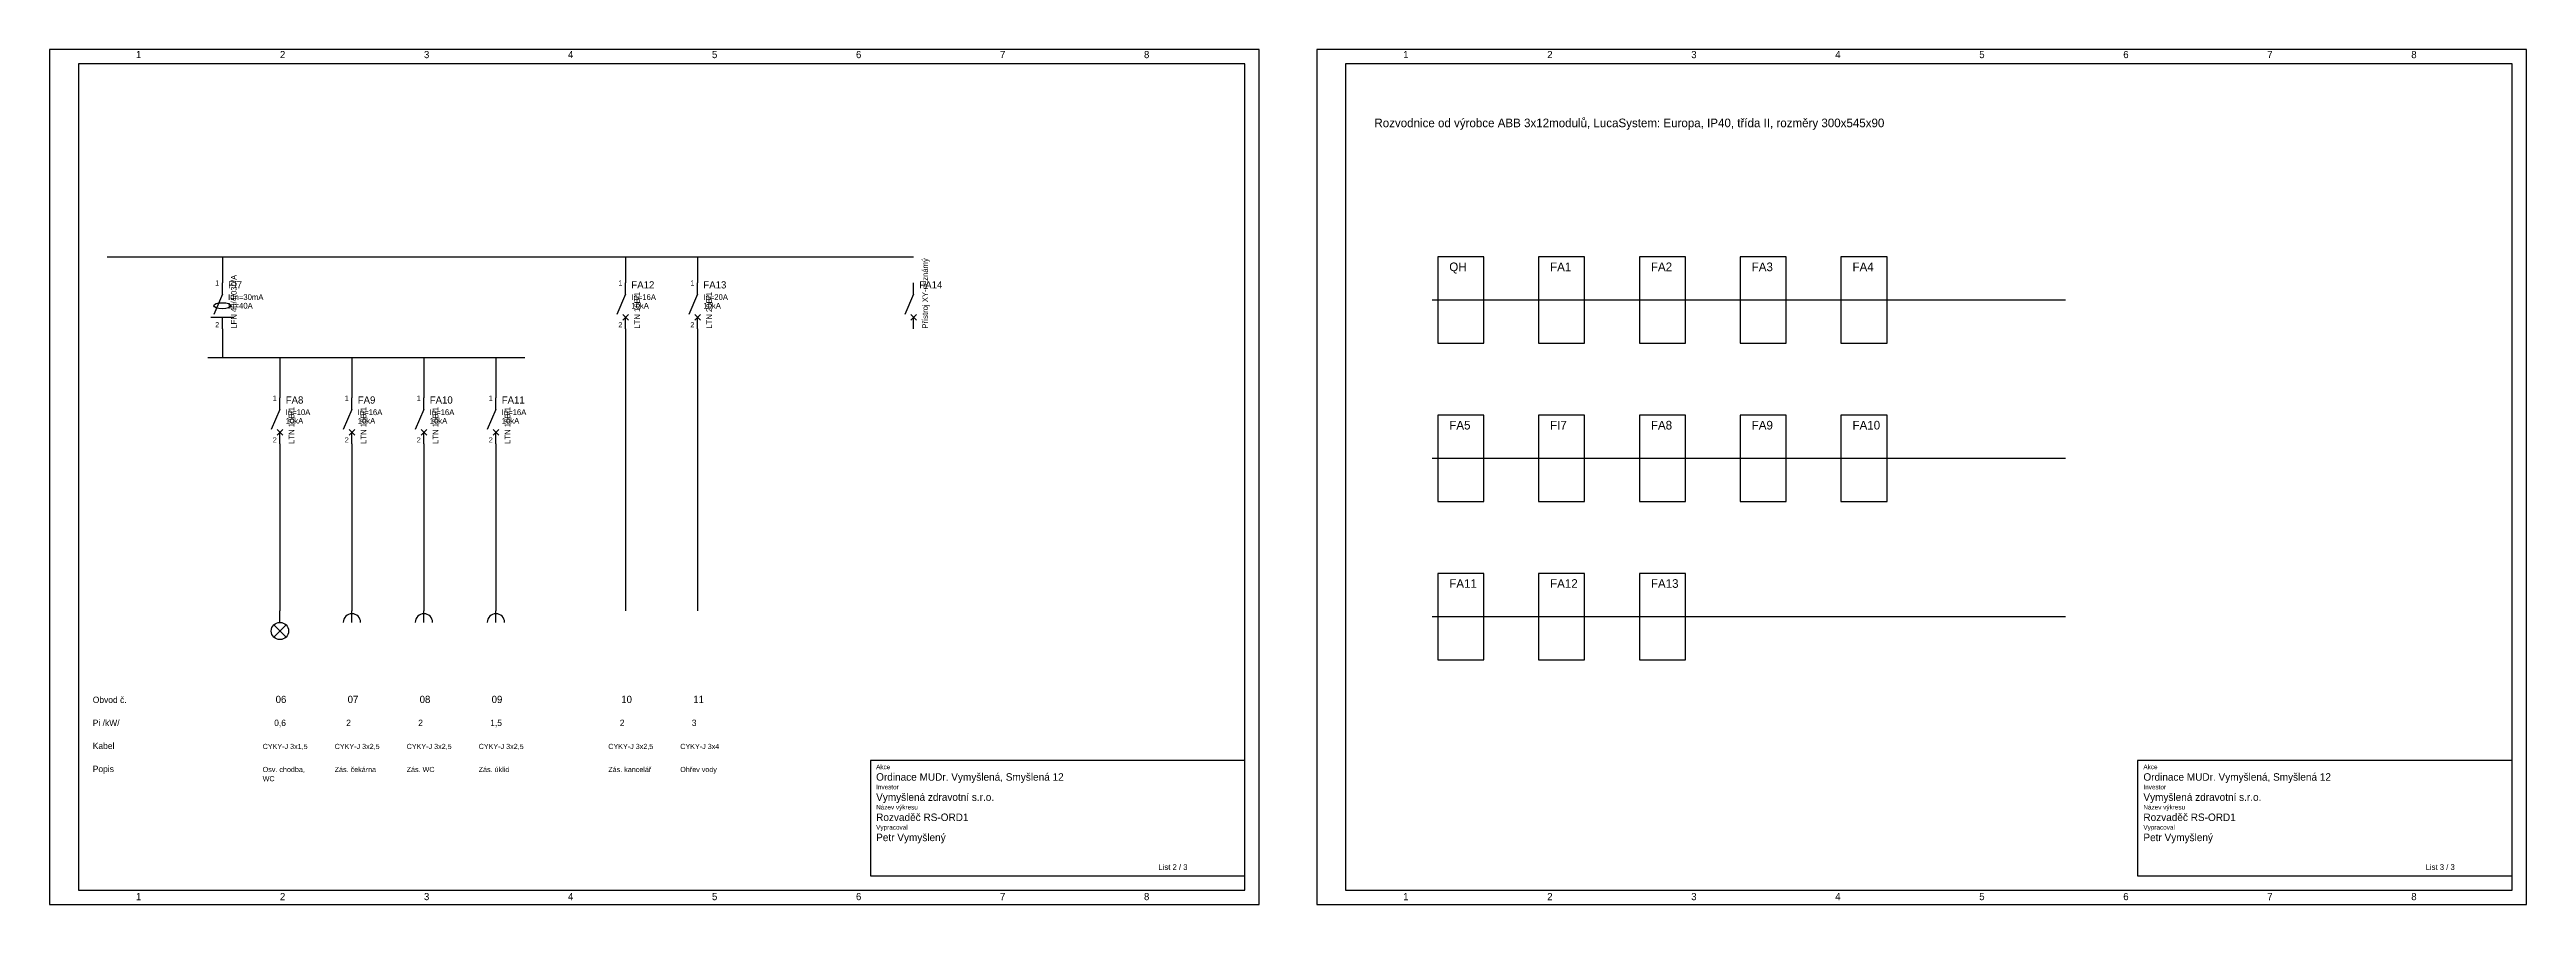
# Model space of a CAD drawing. Header units: millimetres. Extents: x 0 to 1300, y 0 to 297.
# Drawn here: x 440 to 1300, y 0 to 297 of the extents above; entities that cross this region are included whole.
import ezdxf

# ---------------------------------------------------------------- set-up
doc = ezdxf.new("R2010")
doc.units = ezdxf.units.MM

# ---------------------------------------------------------------- blocks, each defined once
blk = doc.blocks.new('Fíčko 3f')
for p, q in [((0, 12), (-3, 5)), ((0, 12), (0, 16)), ((-4, 4), (4, 4)), ((0, 0), (0, 4))]:
    blk.add_line(p, q)
blk.add_ellipse((0, 8), major_axis=(3, 0), ratio=0.35)
blk.add_text('LFN 40/4/030/A', height=2, rotation=90).set_placement((5, 0))
for s, height, p in [('1', 1.8, (-2.5, 15)), ('Idn=30mA', 2, (2, 10)), ('In=40A', 2, (2, 7)), ('FI7', 2.5, (2, 14)), ('2', 1.8, (-2.5, 0.5))]:
    blk.add_text(s, height=height).set_placement(p)
blk = doc.blocks.new('JST1P1 (4) (2)')
for p, q in [((0, 12), (-3, 5)), ((0, 12), (0, 16)), ((-1, 3), (1, 5)), ((1, 3), (-1, 5)), ((0, 0), (0, 4))]:
    blk.add_line(p, q)
for s, height, p in [('1', 1.8, (-2.5, 15)), ('10kA', 2, (2, 7)), ('In=10A', 2, (2, 10)), ('FA8', 2.5, (2, 14)), ('2', 1.8, (-2.5, 0.5))]:
    blk.add_text(s, height=height).set_placement(p)
blk.add_text('LTN 10B/1', height=2, rotation=90).set_placement((5, 0))
blk = doc.blocks.new('JST1P1 (4) (3)')
for p, q in [((0, 12), (-3, 5)), ((0, 12), (0, 16)), ((-1, 3), (1, 5)), ((1, 3), (-1, 5)), ((0, 0), (0, 4))]:
    blk.add_line(p, q)
for s, height, p in [('1', 1.8, (-2.5, 15)), ('10kA', 2, (2, 7)), ('In=16A', 2, (2, 10)), ('FA9', 2.5, (2, 14)), ('2', 1.8, (-2.5, 0.5))]:
    blk.add_text(s, height=height).set_placement(p)
blk.add_text('LTN 16B/1', height=2, rotation=90).set_placement((5, 0))
blk = doc.blocks.new('JST1P1 (4) (4)')
for p, q in [((0, 12), (-3, 5)), ((0, 12), (0, 16)), ((-1, 3), (1, 5)), ((1, 3), (-1, 5)), ((0, 0), (0, 4))]:
    blk.add_line(p, q)
for s, height, p in [('1', 1.8, (-2.5, 15)), ('10kA', 2, (2, 7)), ('In=16A', 2, (2, 10)), ('FA10', 2.5, (2, 14)), ('2', 1.8, (-2.5, 0.5))]:
    blk.add_text(s, height=height).set_placement(p)
blk.add_text('LTN 16B/1', height=2, rotation=90).set_placement((5, 0))
blk = doc.blocks.new('JST1P1 (4) (5)')
for p, q in [((0, 12), (-3, 5)), ((0, 12), (0, 16)), ((-1, 3), (1, 5)), ((1, 3), (-1, 5)), ((0, 0), (0, 4))]:
    blk.add_line(p, q)
for s, height, p in [('1', 1.8, (-2.5, 15)), ('10kA', 2, (2, 7)), ('In=16A', 2, (2, 10)), ('FA11', 2.5, (2, 14)), ('2', 1.8, (-2.5, 0.5))]:
    blk.add_text(s, height=height).set_placement(p)
blk.add_text('LTN 16B/1', height=2, rotation=90).set_placement((5, 0))
blk = doc.blocks.new('JST1P1 (7)')
for p, q in [((0, 12), (-3, 5)), ((0, 12), (0, 16)), ((-1, 3), (1, 5)), ((1, 3), (-1, 5)), ((0, 0), (0, 4))]:
    blk.add_line(p, q)
for s, height, p in [('1', 1.8, (-2.5, 15)), ('10kA', 2, (2, 7)), ('In=16A', 2, (2, 10)), ('FA12', 2.5, (2, 14)), ('2', 1.8, (-2.5, 0.5))]:
    blk.add_text(s, height=height).set_placement(p)
blk.add_text('LTN 16B/1', height=2, rotation=90).set_placement((5, 0))
blk = doc.blocks.new('JST1P1 (8)')
for p, q in [((0, 12), (-3, 5)), ((0, 12), (0, 16)), ((-1, 3), (1, 5)), ((1, 3), (-1, 5)), ((0, 0), (0, 4))]:
    blk.add_line(p, q)
for s, height, p in [('1', 1.8, (-2.5, 15)), ('10kA', 2, (2, 7)), ('In=20A', 2, (2, 10)), ('FA13', 2.5, (2, 14)), ('2', 1.8, (-2.5, 0.5))]:
    blk.add_text(s, height=height).set_placement(p)
blk.add_text('LTN 20B/1', height=2, rotation=90).set_placement((5, 0))
blk = doc.blocks.new('BLOK XY (1)')
for p, q in [((0, 12), (-3, 5)), ((0, 12), (0, 16)), ((-1, 3), (1, 5)), ((1, 3), (-1, 5)), ((0, 0), (0, 4))]:
    blk.add_line(p, q)
blk.add_text('Přístroj XY-neznámý', height=2, rotation=90).set_placement((5, 0))
blk.add_text('FA14', height=2.5).set_placement((2, 14))
blk = doc.blocks.new('_U (10)')
for p, q in [((0, 0), (0, 4)), ((-2, -1), (2, -5)), ((2, -1), (-2, -5))]:
    blk.add_line(p, q)
blk.add_circle((0, -3), 3)
blk = doc.blocks.new('ZASU_01 (11)')
blk.add_line((0, 0), (0, 4))
blk.add_arc((0, 0), 3, 0, 180)
blk = doc.blocks.new('ZASU_01 (12)')
blk.add_line((0, 0), (0, 4))
blk.add_arc((0, 0), 3, 0, 180)
blk = doc.blocks.new('ZASU_01 (13)')
blk.add_line((0, 0), (0, 4))
blk.add_arc((0, 0), 3, 0, 180)

msp = doc.modelspace()

# ---------------------------------------------------------------- linework, layer by layer
for p, q in [((460, 225), (740, 225)), ((500, 225), (500, 216)), ((640, 225), (640, 216)), ((665, 225), (665, 216)), ((920, 210), (1140, 210)), ((500, 200), (500, 190)), ((640, 200), (640, 102)), ((665, 200), (665, 102)), ((495, 190), (605, 190)), ((520, 190), (520, 176)), ((545, 190), (545, 176)), ((570, 190), (570, 176)), ((595, 190), (595, 176)), ((520, 160), (520, 102)), ((545, 160), (545, 102)), ((570, 160), (570, 102)), ((595, 160), (595, 102)), ((920, 155), (1140, 155)), ((920, 100), (1140, 100))]:
    msp.add_line(p, q)
for points in [[(440, 0), (860, 0), (860, 297), (440, 297)], [(880, 0), (1300, 0), (1300, 297), (880, 297)], [(450, 5), (855, 5), (855, 292), (450, 292)], [(890, 5), (1295, 5), (1295, 292), (890, 292)], [(922, 195), (938, 195), (938, 225), (922, 225)], [(957, 195), (973, 195), (973, 225), (957, 225)], [(992, 195), (1008, 195), (1008, 225), (992, 225)], [(1027, 195), (1043, 195), (1043, 225), (1027, 225)], [(1062, 195), (1078, 195), (1078, 225), (1062, 225)], [(922, 140), (938, 140), (938, 170), (922, 170)], [(957, 140), (973, 140), (973, 170), (957, 170)], [(992, 140), (1008, 140), (1008, 170), (992, 170)], [(1027, 140), (1043, 140), (1043, 170), (1027, 170)], [(1062, 140), (1078, 140), (1078, 170), (1062, 170)], [(922, 85), (938, 85), (938, 115), (922, 115)], [(957, 85), (973, 85), (973, 115), (957, 115)], [(992, 85), (1008, 85), (1008, 115), (992, 115)], [(725, 10), (855, 10), (855, 50), (725, 50)], [(1165, 10), (1295, 10), (1295, 50), (1165, 50)]]:
    msp.add_lwpolyline(points, close=True)

# ---------------------------------------------------------------- block references
for name, p in [('BLOK XY (1)', (740, 200)), ('Fíčko 3f', (500, 200)), ('JST1P1 (7)', (640, 200)), ('JST1P1 (8)', (665, 200)), ('JST1P1 (4) (2)', (520, 160)), ('JST1P1 (4) (3)', (545, 160)), ('JST1P1 (4) (4)', (570, 160)), ('JST1P1 (4) (5)', (595, 160)), ('_U (10)', (520, 98)), ('ZASU_01 (11)', (545, 98)), ('ZASU_01 (12)', (570, 98)), ('ZASU_01 (13)', (595, 98))]:
    msp.add_blockref(name, p)

# ---------------------------------------------------------------- texts
for s, height, p in [('1', 2.5, (470, 294)), ('2', 2.5, (520, 294)), ('3', 2.5, (570, 294)), ('4', 2.5, (620, 294)), ('5', 2.5, (670, 294)), ('6', 2.5, (720, 294)), ('7', 2.5, (770, 294)), ('8', 2.5, (820, 294)), ('1', 2.5, (910, 294)), ('2', 2.5, (960, 294)), ('3', 2.5, (1010, 294)), ('4', 2.5, (1060, 294)), ('5', 2.5, (1110, 294)), ('6', 2.5, (1160, 294)), ('7', 2.5, (1210, 294)), ('8', 2.5, (1260, 294)), ('Rozvodnice od výrobce ABB 3x12modulů, LucaSystem: Europa, IP40, třída II, rozměry 300x545x90', 3, (900, 270)), ('QH', 3, (926, 220)), ('FA1', 3, (961, 220)), ('FA2', 3, (996, 220)), ('FA3', 3, (1031, 220)), ('FA4', 3, (1066, 220)), ('FA5', 3, (926, 165)), ('FI7', 3, (961, 165)), ('FA8', 3, (996, 165)), ('FA9', 3, (1031, 165)), ('FA10', 3, (1066, 165)), ('FA11', 3, (926, 110)), ('FA12', 3, (961, 110)), ('FA13', 3, (996, 110)), ('Obvod č.', 2.2, (455, 70)), ('06', 2.5, (518.5, 70)), ('07', 2.5, (543.5, 70)), ('08', 2.5, (568.5, 70)), ('09', 2.5, (593.5, 70)), ('10', 2.5, (638.5, 70)), ('11', 2.5, (663.5, 70)), ('Pi /kW/', 2.2, (455, 62)), ('0,6', 2.2, (518, 62)), ('2', 2.2, (543, 62)), ('2', 2.2, (568, 62)), ('1,5', 2.2, (593, 62)), ('2', 2.2, (638, 62)), ('3', 2.2, (663, 62)), ('Kabel', 2.2, (455, 54)), ('CYKY-J 3x1,5', 1.8, (514, 54)), ('CYKY-J 3x2,5', 1.8, (539, 54)), ('CYKY-J 3x2,5', 1.8, (564, 54)), ('CYKY-J 3x2,5', 1.8, (589, 54)), ('CYKY-J 3x2,5', 1.8, (634, 54)), ('CYKY-J 3x4', 1.8, (659, 54)), ('Popis', 2.2, (455, 46)), ('WC', 1.8, (514, 42.8)), ('Osv. chodba,', 1.8, (514, 46)), ('Zás. čekárna', 1.8, (539, 46)), ('Zás. WC', 1.8, (564, 46)), ('Zás. úklid', 1.8, (589, 46)), ('Zás. kancelář', 1.8, (634, 46)), ('Ohřev vody', 1.8, (659, 46)), ('Akce', 1.6, (727, 47)), ('Ordinace MUDr. Vymyšlená, Smyšlená 12', 2.6, (727, 43)), ('Akce', 1.6, (1167, 47)), ('Ordinace MUDr. Vymyšlená, Smyšlená 12', 2.6, (1167, 43)), ('Vymyšlená zdravotní s.r.o.', 2.6, (727, 36)), ('Název výkresu', 1.6, (727, 33)), ('Investor', 1.6, (727, 40)), ('Vymyšlená zdravotní s.r.o.', 2.6, (1167, 36)), ('Název výkresu', 1.6, (1167, 33)), ('Investor', 1.6, (1167, 40)), ('Vypracoval', 1.6, (727, 26)), ('Rozvaděč RS-ORD1', 2.6, (727, 29)), ('Vypracoval', 1.6, (1167, 26)), ('Rozvaděč RS-ORD1', 2.6, (1167, 29)), ('Petr Vymyšlený', 2.6, (727, 22)), ('Petr Vymyšlený', 2.6, (1167, 22)), ('List 2 / 3', 2, (825, 12)), ('List 3 / 3', 2, (1265, 12)), ('1', 2.5, (470, 1.5)), ('2', 2.5, (520, 1.5)), ('3', 2.5, (570, 1.5)), ('4', 2.5, (620, 1.5)), ('5', 2.5, (670, 1.5)), ('6', 2.5, (720, 1.5)), ('7', 2.5, (770, 1.5)), ('8', 2.5, (820, 1.5)), ('1', 2.5, (910, 1.5)), ('2', 2.5, (960, 1.5)), ('3', 2.5, (1010, 1.5)), ('4', 2.5, (1060, 1.5)), ('5', 2.5, (1110, 1.5)), ('6', 2.5, (1160, 1.5)), ('7', 2.5, (1210, 1.5)), ('8', 2.5, (1260, 1.5))]:
    msp.add_text(s, height=height).set_placement(p)

doc.saveas('drawing.dxf')
